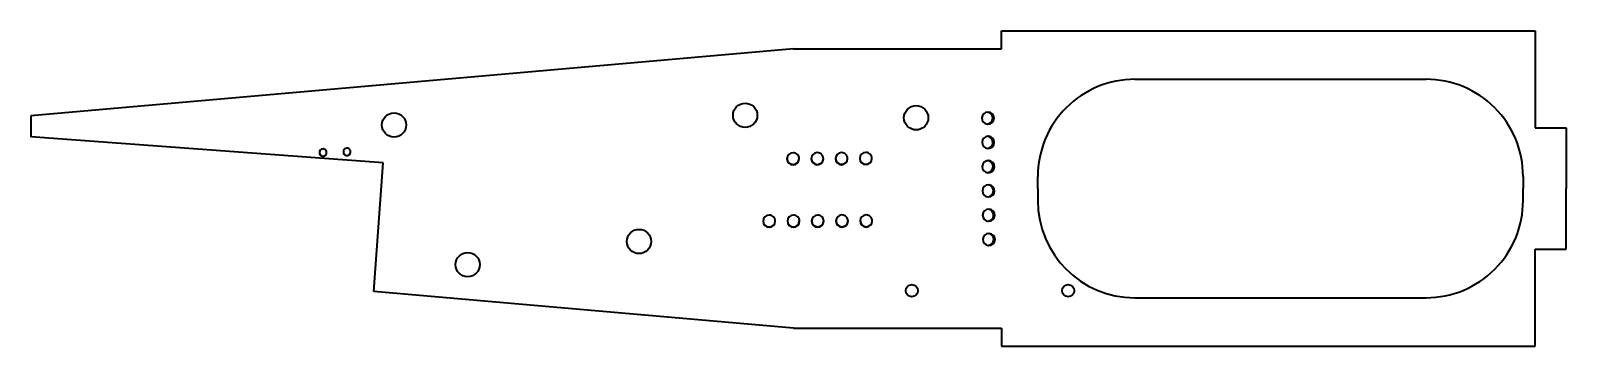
# Model space of a CAD drawing. Extents: x 19.72 to 26.05, y 16.56 to 17.86.
import ezdxf

# ---------------------------------------------------------------- set-up
doc = ezdxf.new("R2010")
doc.units = 0
doc.header["$MEASUREMENT"] = 0

msp = doc.modelspace()

# ---------------------------------------------------------------- linework, layer by layer
at = {"color": 7, "lineweight": 35}
for p, q in [((23.717538, 17.856018), (25.917539, 17.856018)), ((23.717538, 17.781018), (23.717538, 17.856018)), ((25.917539, 17.856018), (25.917539, 17.456017)), ((22.860285, 17.781018), (19.71702, 17.506017)), ((22.860285, 17.781018), (23.717538, 17.781018)), ((24.267537, 17.656017), (25.467539, 17.656017)), ((19.71702, 17.506017), (19.71702, 17.418363)), ((23.661958, 17.47099), (23.660473, 17.471035)), ((23.661939, 17.520991), (23.663426, 17.520947)), ((21.169347, 17.311108), (19.71702, 17.418363)), ((23.662773, 17.420993), (23.664258, 17.420949)), ((25.917539, 17.456017), (26.04553, 17.456017)), ((26.04553, 17.456017), (26.04553, 17.206017)), ((23.662792, 17.370992), (23.661307, 17.371037)), ((21.130482, 16.782355), (21.169347, 17.311108)), ((23.663604, 17.320995), (23.665091, 17.320951)), ((23.663626, 17.270994), (23.662138, 17.271039)), ((23.664438, 17.220997), (23.665925, 17.220953)), ((23.867538, 17.206017), (23.867538, 17.256017)), ((25.867538, 17.256017), (25.867538, 17.206017)), ((23.664457, 17.170996), (23.662972, 17.17104)), ((23.867538, 17.206017), (23.867538, 17.156018)), ((25.867538, 17.156018), (25.867538, 17.206017)), ((26.04553, 16.956017), (26.04553, 17.206017)), ((23.665272, 17.120999), (23.666757, 17.120955)), ((23.665291, 17.070999), (23.663806, 17.071042)), ((23.666125, 16.971001), (23.664637, 16.971044)), ((23.666103, 17.021001), (23.667591, 17.020957)), ((25.917539, 16.556017), (25.917539, 16.956017)), ((25.917539, 16.956017), (26.04553, 16.956017)), ((22.860285, 16.631017), (21.130482, 16.782355)), ((24.267537, 16.756017), (25.467539, 16.756017)), ((22.860285, 16.631017), (23.717538, 16.631017)), ((23.717538, 16.631017), (23.717538, 16.556017)), ((23.717538, 16.556017), (25.917539, 16.556017))]:
    msp.add_line(p, q, dxfattribs=at)
for centre, radius in [((22.661496, 17.507812), 0.05), ((23.366024, 17.497283), 0.05), ((21.214573, 17.467791), 0.05), ((22.223852, 16.98776), 0.05), ((21.517848, 16.892506), 0.05), ((23.348559, 16.785076), 0.025), ((23.992843, 16.785014), 0.025)]:
    msp.add_circle(centre, radius, dxfattribs=at)
for centre, radius, start, end in [((24.267537, 17.256017), 0.4, 90.000003, 180.000005), ((25.467539, 17.256017), 0.4, 360, 90.000003), ((23.661855, 17.495995), 0.024982, 89.80623, 266.831746), ((23.656881, 17.49629), 0.024977, 272.335915, 80.904766), ((23.662044, 17.495986), 0.024982, 269.806095, 86.831771), ((23.662688, 17.395998), 0.024982, 89.80623, 266.831746), ((23.657712, 17.396292), 0.024977, 272.335915, 80.904766), ((23.662876, 17.395988), 0.024982, 269.806095, 86.831771), ((20.921693, 17.354018), 0.015, 157.317357, 337.31776), ((20.92184, 17.354364), 0.015, 158.045824, 337.317775), ((20.921693, 17.354018), 0.015, 90.000467, 157.318477), ((20.921693, 17.354018), 0.015, 337.317345, 89.999436), ((21.020337, 17.357119), 0.015, 157.317357, 337.31776), ((21.020484, 17.357466), 0.015, 158.045824, 337.317775), ((21.020337, 17.357119), 0.015, 90.000467, 157.318477), ((21.020337, 17.35712), 0.015, 337.317345, 89.999436), ((22.858855, 17.328565), 0.025004, 90.011286, 179.731893), ((22.858843, 17.328565), 0.025004, 359.70924, 89.988644), ((22.958855, 17.328784), 0.025004, 90.011286, 179.731893), ((22.958845, 17.328786), 0.025004, 359.70924, 89.988644), ((23.058854, 17.329005), 0.025004, 90.011286, 179.731893), ((23.058844, 17.329005), 0.025004, 359.70924, 89.988644), ((23.158853, 17.329225), 0.025004, 90.011286, 179.731893), ((23.158843, 17.329225), 0.025004, 359.70924, 89.988644), ((22.858843, 17.328555), 0.025004, 179.709285, 359.709246), ((22.858853, 17.330203), 0.025004, 181.600978, 357.824558), ((22.958845, 17.328775), 0.025004, 179.709285, 359.709246), ((22.958852, 17.330423), 0.025004, 181.600978, 357.824558), ((23.058844, 17.328996), 0.025004, 179.709285, 359.709246), ((23.058851, 17.330643), 0.025004, 181.600978, 357.824558), ((23.158843, 17.329216), 0.025004, 179.709285, 359.709246), ((23.158853, 17.330864), 0.025004, 181.600978, 357.824558), ((23.66352, 17.296), 0.024982, 89.80623, 266.831746), ((23.658546, 17.296294), 0.024977, 272.335915, 80.904766), ((23.66371, 17.29599), 0.024982, 269.806095, 86.831771), ((23.664354, 17.196002), 0.024982, 89.80623, 266.831746), ((23.65938, 17.196296), 0.024977, 272.335915, 80.904766), ((23.664544, 17.195992), 0.024982, 269.806095, 86.831771), ((24.267537, 17.156018), 0.4, 180.000005, 269.999997), ((25.467539, 17.156018), 0.4, 269.999997, 360), ((22.760421, 17.071259), 0.025004, 90.011286, 179.731893), ((22.760411, 17.071259), 0.025004, 359.70924, 89.988644), ((22.86042, 17.071479), 0.025004, 90.011286, 179.731893), ((22.86041, 17.071479), 0.025004, 359.70924, 89.988637), ((22.960419, 17.0717), 0.025004, 90.011286, 179.731893), ((22.960409, 17.0717), 0.025004, 359.70924, 89.988637), ((23.06042, 17.07192), 0.025004, 90.011286, 179.731893), ((23.060408, 17.07192), 0.025004, 359.70924, 89.988637), ((23.16042, 17.072141), 0.025004, 90.011286, 179.731893), ((23.16041, 17.072141), 0.025004, 359.70924, 89.988644), ((23.665188, 17.096004), 0.024982, 89.80623, 266.831746), ((23.660211, 17.096298), 0.024977, 272.335915, 80.904766), ((23.665375, 17.095994), 0.024982, 269.806095, 86.831771), ((22.760411, 17.07125), 0.025004, 179.709285, 359.709246), ((22.760418, 17.072897), 0.025004, 181.600978, 357.824558), ((22.86041, 17.07147), 0.025004, 179.709285, 359.709246), ((22.860417, 17.073118), 0.025004, 181.600978, 357.824558), ((22.960409, 17.071691), 0.025004, 179.709285, 359.709246), ((22.960419, 17.073338), 0.025004, 181.600978, 357.824558), ((23.060408, 17.07191), 0.025004, 179.709285, 359.709246), ((23.060418, 17.073559), 0.025004, 181.600978, 357.824558), ((23.16041, 17.07213), 0.025004, 179.709285, 359.709246), ((23.160417, 17.073779), 0.025004, 181.600978, 357.824558), ((23.666019, 16.996006), 0.024982, 89.80623, 266.831746), ((23.661045, 16.9963), 0.024977, 272.335915, 80.904766), ((23.666209, 16.995996), 0.024982, 269.806095, 86.831771)]:
    msp.add_arc(centre, radius, start, end, dxfattribs=at)

doc.saveas('drawing.dxf')
